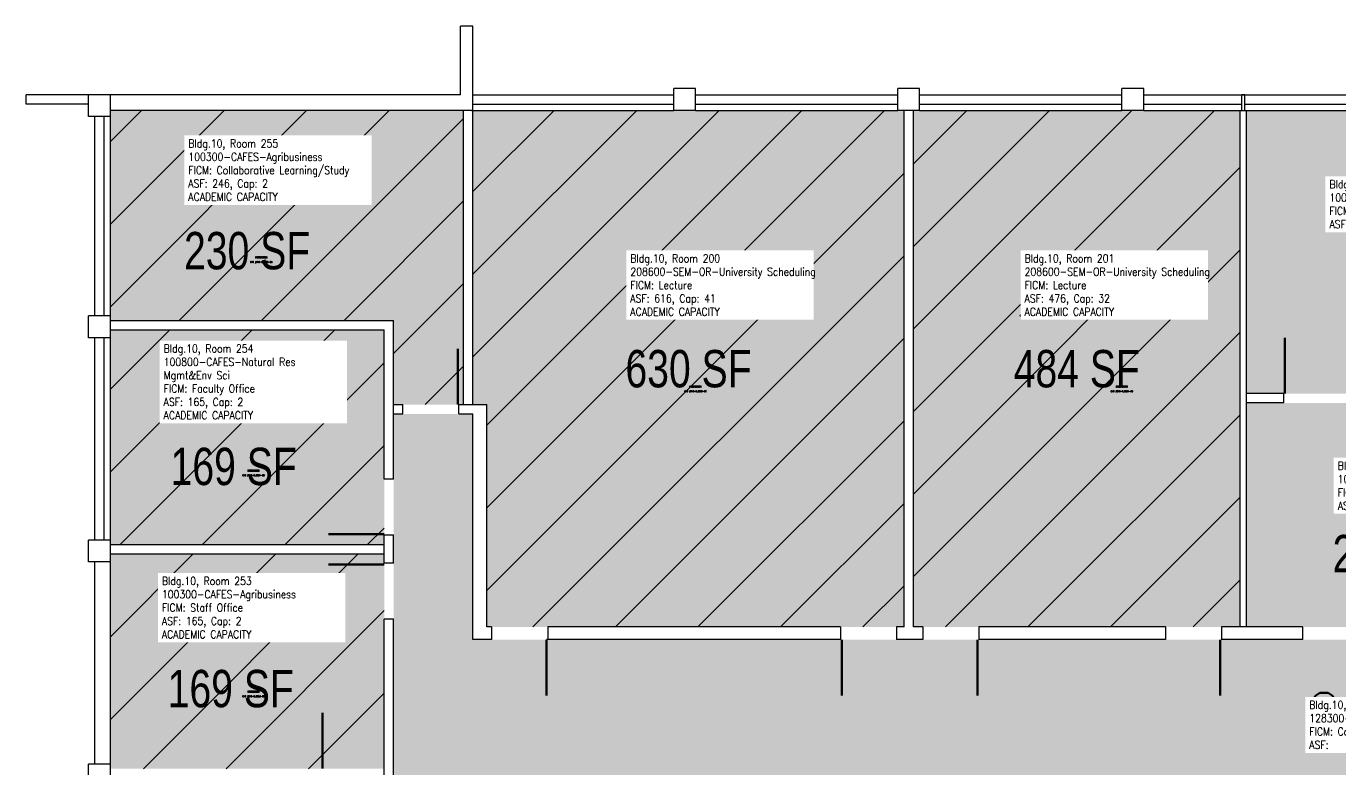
# Model space of a CAD drawing. Header units: inches. Extents: x -43 to 2568, y -133 to 3961.
# Drawn here: x -39 to 805, y 3483 to 3961 of the extents above; entities that cross this region are included whole.
import ezdxf
from ezdxf.enums import TextEntityAlignment as Align

# ---------------------------------------------------------------- set-up
doc = ezdxf.new("R2010")
doc.units = ezdxf.units.IN
doc.header["$LTSCALE"] = 0.25
doc.header["$MEASUREMENT"] = 0
for name, color, linetype in [('A-DOOR', 2, 'CONTINUOUS'), ('A-GLAZ', 1, 'CONTINUOUS'), ('A-GLAZ-SILL', 2, 'CONTINUOUS'), ('A-IDEN-CNUM', 7, 'CONTINUOUS'), ('A-IDEN-RNUM', 7, 'CONTINUOUS'), ('A-IDEN-SNUM', 4, 'CONTINUOUS'), ('A-IDEN-VNUM', 4, 'CONTINUOUS'), ('A-WALL', 5, 'CONTINUOUS'), ('AREA-TEXT', 3, 'CONTINUOUS'), ('Rooms-Capacity', 4, 'CONTINUOUS'), ('Rooms-Category-Color', 7, 'CONTINUOUS'), ('Rooms-College-Color', 7, 'CONTINUOUS'), ('Rooms-Department-Color', 7, 'CONTINUOUS'), ('Rooms-Division-Color', 7, 'CONTINUOUS'), ('Rooms-Information', 7, 'CONTINUOUS')]:
    doc.layers.add(name, color=color, linetype=linetype)
doc.styles.add('AREA', font='arial.ttf', dxfattribs={"width": 0.75, "height": 24})
doc.styles.add('ROOMSNUMBER', font='txt.shx', dxfattribs={"height": 0.03})
doc.styles.add('ROOMVNUMBER', font='simplex.shx', dxfattribs={"width": 0.85})

msp = doc.modelspace()

# ---------------------------------------------------------------- hatches: boundary and pattern name
at = {"layer": 'Rooms-Capacity'}
h = msp.add_hatch(dxfattribs=at)
h.set_pattern_fill('ANSI31', color=256, scale=300, style=0)
h.paths.add_polyline_path([(197, 3771.46), (197, 3717.46), (242.04, 3717.46), (242.04, 3906.5), (15.02, 3906.5), (15.02, 3902.5), (15.02, 3774.42), (15.02, 3771.46)])
h = msp.add_hatch(dxfattribs=at)
h.set_pattern_fill('ANSI31', color=256, scale=300, style=0)
h.paths.add_polyline_path([(248.04, 3717.46), (257, 3717.46), (257, 3574.54), (525.04, 3574.54), (525.04, 3906.5), (521.04, 3906.5), (391.04, 3906.5), (377.04, 3906.5), (248.04, 3906.5)])
h = msp.add_hatch(dxfattribs=at)
h.set_pattern_fill('ANSI31', color=256, scale=300, style=0)
h.paths.add_polyline_path([(741.05, 3906.5), (679.04, 3906.5), (665.04, 3906.5), (535.04, 3906.5), (531.04, 3906.5), (531.04, 3574.54), (741.05, 3574.54)])
h = msp.add_hatch(dxfattribs=at)
h.set_pattern_fill('ANSI31', color=256, scale=300, style=0)
h.paths.add_polyline_path([(191, 3627.46), (191, 3765.46), (15.02, 3765.46), (15.02, 3760.42), (15.02, 3630.42), (15.02, 3627.46)])
h = msp.add_hatch(dxfattribs=at)
h.set_pattern_fill('ANSI31', color=256, scale=300, style=0)
h.paths.add_polyline_path([(191, 3483.46), (191, 3621.46), (15.02, 3621.46), (15.02, 3616.42), (15.02, 3486.42), (15.02, 3483.46)])
at = {"layer": 'Rooms-Category-Color', "true_color": 0xffe090}
msp.add_hatch(color=41, dxfattribs=at).paths.add_polyline_path([(197, 3771.46), (197, 3717.46), (242.04, 3717.46), (242.04, 3906.5), (15.02, 3906.5), (15.02, 3902.5), (15.02, 3774.42), (15.02, 3771.46)])
at = {"layer": 'Rooms-Category-Color', "true_color": 0xffff64}
for points in [[(248.04, 3717.46), (257, 3717.46), (257, 3574.54), (525.04, 3574.54), (525.04, 3906.5), (521.04, 3906.5), (391.04, 3906.5), (377.04, 3906.5), (248.04, 3906.5)], [(741.05, 3906.5), (679.04, 3906.5), (665.04, 3906.5), (535.04, 3906.5), (531.04, 3906.5), (531.04, 3574.54), (741.05, 3574.54)]]:
    msp.add_hatch(color=51, dxfattribs=at).paths.add_polyline_path(points)
at = {"layer": 'Rooms-Category-Color', "true_color": 0xe3f498}
for points in [[(745.04, 3724.54), (945.05, 3724.54), (945.05, 3846.5), (1029.05, 3846.5), (1029.05, 3906.5), (967.04, 3906.5), (953.04, 3906.5), (823.04, 3906.5), (809.04, 3906.5), (745.04, 3906.5)], [(945.05, 3718.54), (805.04, 3718.54), (769.04, 3718.54), (745.04, 3718.54), (745.04, 3574.54), (945.05, 3574.54)]]:
    msp.add_hatch(color=61, dxfattribs=at).paths.add_polyline_path(points)
at = {"layer": 'Rooms-Category-Color', "true_color": 0xfa9ba3}
for points in [[(191, 3627.46), (191, 3765.46), (15.02, 3765.46), (15.02, 3760.42), (15.02, 3630.42), (15.02, 3627.46)], [(191, 3483.46), (191, 3621.46), (15.02, 3621.46), (15.02, 3616.42), (15.02, 3486.42), (15.02, 3483.46)]]:
    msp.add_hatch(color=241, dxfattribs=at).paths.add_polyline_path(points)
at = {"layer": 'Rooms-Category-Color', "true_color": 0xadadad}
msp.add_hatch(color=253, dxfattribs=at).paths.add_polyline_path([(313, 1578.49), (313, 1957.49), (313, 2642.54), (313, 3298.54), (333, 3298.54), (333, 3434.5), (449, 3434.5), (525, 3434.5), (766, 3434.5), (1809, 3434.5), (1809, 3440.5), (1825.01, 3440.5), (1825.01, 3434.5), (2098.16, 3434.5), (2098.16, 3446.5), (2332.2, 3446.5), (2332.2, 3566.5), (1417.04, 3566.5), (1417.04, 3588.5), (1395.04, 3588.5), (1395.04, 3566.5), (1160.08, 3566.5), (693.04, 3566.5), (248.04, 3566.5), (248.04, 3711.46), (197, 3711.46), (197, 3042.51), (183, 3042.51), (183, 3020.5), (197, 3020.5), (197, 2774.46), (197, 2774.46), (197, 2465.59), (197, 2321.74), (197, 2177.59), (197, 2033.59), (197, 1926.34), (197, 1308.49), (197, 865.24), (197, 720.52), (197, 575.77), (197, 432.49), (197, 289.24), (197, 151), (197, 83.02), (197, 6), (313, 6), (313, 738.49)])
at = {"layer": 'Rooms-College-Color', "true_color": 0xe3c5e1}
for points in [[(197, 3771.46), (197, 3717.46), (242.04, 3717.46), (242.04, 3906.5), (15.02, 3906.5), (15.02, 3902.5), (15.02, 3774.42), (15.02, 3771.46)], [(745.04, 3724.54), (945.05, 3724.54), (945.05, 3846.5), (1029.05, 3846.5), (1029.05, 3906.5), (967.04, 3906.5), (953.04, 3906.5), (823.04, 3906.5), (809.04, 3906.5), (745.04, 3906.5)], [(191, 3627.46), (191, 3765.46), (15.02, 3765.46), (15.02, 3760.42), (15.02, 3630.42), (15.02, 3627.46)], [(945.05, 3718.54), (805.04, 3718.54), (769.04, 3718.54), (745.04, 3718.54), (745.04, 3574.54), (945.05, 3574.54)], [(191, 3483.46), (191, 3621.46), (15.02, 3621.46), (15.02, 3616.42), (15.02, 3486.42), (15.02, 3483.46)]]:
    msp.add_hatch(color=254, dxfattribs=at).paths.add_polyline_path(points)
at = {"layer": 'Rooms-College-Color', "true_color": 0xffff64}
for points in [[(248.04, 3717.46), (257, 3717.46), (257, 3574.54), (525.04, 3574.54), (525.04, 3906.5), (521.04, 3906.5), (391.04, 3906.5), (377.04, 3906.5), (248.04, 3906.5)], [(741.05, 3906.5), (679.04, 3906.5), (665.04, 3906.5), (535.04, 3906.5), (531.04, 3906.5), (531.04, 3574.54), (741.05, 3574.54)]]:
    msp.add_hatch(color=51, dxfattribs=at).paths.add_polyline_path(points)
at = {"layer": 'Rooms-College-Color', "true_color": 0xadadad}
msp.add_hatch(color=253, dxfattribs=at).paths.add_polyline_path([(313, 1578.49), (313, 1957.49), (313, 2642.54), (313, 3298.54), (333, 3298.54), (333, 3434.5), (449, 3434.5), (525, 3434.5), (766, 3434.5), (1809, 3434.5), (1809, 3440.5), (1825.01, 3440.5), (1825.01, 3434.5), (2098.16, 3434.5), (2098.16, 3446.5), (2332.2, 3446.5), (2332.2, 3566.5), (1417.04, 3566.5), (1417.04, 3588.5), (1395.04, 3588.5), (1395.04, 3566.5), (1160.08, 3566.5), (693.04, 3566.5), (248.04, 3566.5), (248.04, 3711.46), (197, 3711.46), (197, 3042.51), (183, 3042.51), (183, 3020.5), (197, 3020.5), (197, 2774.46), (197, 2774.46), (197, 2465.59), (197, 2321.74), (197, 2177.59), (197, 2033.59), (197, 1926.34), (197, 1308.49), (197, 865.24), (197, 720.52), (197, 575.77), (197, 432.49), (197, 289.24), (197, 151), (197, 83.02), (197, 6), (313, 6), (313, 738.49)])
at = {"layer": 'Rooms-Department-Color', "true_color": 0xe3c5e1}
for points in [[(197, 3771.46), (197, 3717.46), (242.04, 3717.46), (242.04, 3906.5), (15.02, 3906.5), (15.02, 3902.5), (15.02, 3774.42), (15.02, 3771.46)], [(745.04, 3724.54), (945.05, 3724.54), (945.05, 3846.5), (1029.05, 3846.5), (1029.05, 3906.5), (967.04, 3906.5), (953.04, 3906.5), (823.04, 3906.5), (809.04, 3906.5), (745.04, 3906.5)], [(191, 3627.46), (191, 3765.46), (15.02, 3765.46), (15.02, 3760.42), (15.02, 3630.42), (15.02, 3627.46)], [(945.05, 3718.54), (805.04, 3718.54), (769.04, 3718.54), (745.04, 3718.54), (745.04, 3574.54), (945.05, 3574.54)], [(191, 3483.46), (191, 3621.46), (15.02, 3621.46), (15.02, 3616.42), (15.02, 3486.42), (15.02, 3483.46)]]:
    msp.add_hatch(color=254, dxfattribs=at).paths.add_polyline_path(points)
at = {"layer": 'Rooms-Department-Color', "true_color": 0x003fff}
for points in [[(248.04, 3717.46), (257, 3717.46), (257, 3574.54), (525.04, 3574.54), (525.04, 3906.5), (521.04, 3906.5), (391.04, 3906.5), (377.04, 3906.5), (248.04, 3906.5)], [(741.05, 3906.5), (679.04, 3906.5), (665.04, 3906.5), (535.04, 3906.5), (531.04, 3906.5), (531.04, 3574.54), (741.05, 3574.54)]]:
    msp.add_hatch(color=160, dxfattribs=at).paths.add_polyline_path(points)
at = {"layer": 'Rooms-Department-Color', "true_color": 0xacacac}
msp.add_hatch(color=253, dxfattribs=at).paths.add_polyline_path([(313, 1578.49), (313, 1957.49), (313, 2642.54), (313, 3298.54), (333, 3298.54), (333, 3434.5), (449, 3434.5), (525, 3434.5), (766, 3434.5), (1809, 3434.5), (1809, 3440.5), (1825.01, 3440.5), (1825.01, 3434.5), (2098.16, 3434.5), (2098.16, 3446.5), (2332.2, 3446.5), (2332.2, 3566.5), (1417.04, 3566.5), (1417.04, 3588.5), (1395.04, 3588.5), (1395.04, 3566.5), (1160.08, 3566.5), (693.04, 3566.5), (248.04, 3566.5), (248.04, 3711.46), (197, 3711.46), (197, 3042.51), (183, 3042.51), (183, 3020.5), (197, 3020.5), (197, 2774.46), (197, 2774.46), (197, 2465.59), (197, 2321.74), (197, 2177.59), (197, 2033.59), (197, 1926.34), (197, 1308.49), (197, 865.24), (197, 720.52), (197, 575.77), (197, 432.49), (197, 289.24), (197, 151), (197, 83.02), (197, 6), (313, 6), (313, 738.49)])
at = {"layer": 'Rooms-Division-Color', "true_color": 0xe3c5e1}
for points in [[(197, 3771.46), (197, 3717.46), (242.04, 3717.46), (242.04, 3906.5), (15.02, 3906.5), (15.02, 3902.5), (15.02, 3774.42), (15.02, 3771.46)], [(745.04, 3724.54), (945.05, 3724.54), (945.05, 3846.5), (1029.05, 3846.5), (1029.05, 3906.5), (967.04, 3906.5), (953.04, 3906.5), (823.04, 3906.5), (809.04, 3906.5), (745.04, 3906.5)], [(191, 3627.46), (191, 3765.46), (15.02, 3765.46), (15.02, 3760.42), (15.02, 3630.42), (15.02, 3627.46)], [(945.05, 3718.54), (805.04, 3718.54), (769.04, 3718.54), (745.04, 3718.54), (745.04, 3574.54), (945.05, 3574.54)], [(191, 3483.46), (191, 3621.46), (15.02, 3621.46), (15.02, 3616.42), (15.02, 3486.42), (15.02, 3483.46)]]:
    msp.add_hatch(color=254, dxfattribs=at).paths.add_polyline_path(points)
at = {"layer": 'Rooms-Division-Color', "true_color": 0x003fff}
for points in [[(248.04, 3717.46), (257, 3717.46), (257, 3574.54), (525.04, 3574.54), (525.04, 3906.5), (521.04, 3906.5), (391.04, 3906.5), (377.04, 3906.5), (248.04, 3906.5)], [(741.05, 3906.5), (679.04, 3906.5), (665.04, 3906.5), (535.04, 3906.5), (531.04, 3906.5), (531.04, 3574.54), (741.05, 3574.54)]]:
    msp.add_hatch(color=160, dxfattribs=at).paths.add_polyline_path(points)
at = {"layer": 'Rooms-Division-Color', "true_color": 0xadadad}
msp.add_hatch(color=253, dxfattribs=at).paths.add_polyline_path([(313, 1578.49), (313, 1957.49), (313, 2642.54), (313, 3298.54), (333, 3298.54), (333, 3434.5), (449, 3434.5), (525, 3434.5), (766, 3434.5), (1809, 3434.5), (1809, 3440.5), (1825.01, 3440.5), (1825.01, 3434.5), (2098.16, 3434.5), (2098.16, 3446.5), (2332.2, 3446.5), (2332.2, 3566.5), (1417.04, 3566.5), (1417.04, 3588.5), (1395.04, 3588.5), (1395.04, 3566.5), (1160.08, 3566.5), (693.04, 3566.5), (248.04, 3566.5), (248.04, 3711.46), (197, 3711.46), (197, 3042.51), (183, 3042.51), (183, 3020.5), (197, 3020.5), (197, 2774.46), (197, 2774.46), (197, 2465.59), (197, 2321.74), (197, 2177.59), (197, 2033.59), (197, 1926.34), (197, 1308.49), (197, 865.24), (197, 720.52), (197, 575.77), (197, 432.49), (197, 289.24), (197, 151), (197, 83.02), (197, 6), (313, 6), (313, 738.49)])

# ---------------------------------------------------------------- linework, layer by layer
at = {"layer": 'A-DOOR'}
for points in [[(769.79, 3724.54, 1.5, 1.5, 0), (769.79, 3760.54, 0, 0, 0), (769.04, 3760.54, 0, 0, -0.414214), (805.04, 3724.54, 0, 0, -0.414214)], [(238.25, 3717.46, 1.5, 1.5, 0), (238.25, 3753.46, 0, 0, 0), (239, 3753.46, 0, 0, 0.414214), (203, 3717.46, 0, 0, 0.414214)], [(191, 3634.21, 1.5, 1.5, 0), (155, 3634.21, 0, 0, 0), (155, 3633.46, 0, 0, -0.414214), (191, 3669.46, 0, 0, -0.414214)], [(191, 3614.71, 1.5, 1.5, 0), (155, 3614.71, 0, 0, 0), (155, 3615.46, 0, 0, 0.414214), (191, 3579.46, 0, 0, 0.414214)], [(295.29, 3566.5, 1.5, 1.5, 0), (295.29, 3530.5, 0, 0, 0), (296.04, 3530.5, 0, 0, -0.414214), (260.04, 3566.5, 0, 0, -0.414214)], [(484.99, 3566.5, 1.5, 1.5, 0), (484.99, 3530.5, 0, 0, 0), (484.24, 3530.5, 0, 0, 0.414214), (520.24, 3566.5, 0, 0, 0.414214)], [(572.29, 3566.5, 1.5, 1.5, 0), (572.29, 3530.5, 0, 0, 0), (573.04, 3530.5, 0, 0, -0.414214), (537.04, 3566.5, 0, 0, -0.414214)], [(728.29, 3566.5, 1.5, 1.5, 0), (728.29, 3530.5, 0, 0, 0), (729.04, 3530.5, 0, 0, -0.414214), (693.04, 3566.5, 0, 0, -0.414214)], [(816.29, 3566.5, 1.5, 1.5, 0), (816.29, 3530.5, 0, 0, 0), (817.04, 3530.5, 0, 0, -0.414214), (781.04, 3566.5, 0, 0, -0.414214)], [(151.25, 3483.46, 1.5, 1.5, 0), (151.25, 3519.46, 0, 0, 0), (152, 3519.46, 0, 0, 0.414214), (116, 3483.46, 0, 0, 0.414214)]]:
    msp.add_lwpolyline(points, format="xyseb", dxfattribs=at)
at = {"layer": 'A-GLAZ'}
for p, q in [((248.04, 3910.5), (377.04, 3910.5)), ((391.04, 3910.5), (521.04, 3910.5)), ((535.04, 3910.5), (665.04, 3910.5)), ((679.04, 3910.5), (742.08, 3910.5)), ((744, 3910.5), (809.04, 3910.5)), ((11.02, 3774.42), (11.02, 3902.5)), ((11.02, 3630.42), (11.02, 3760.42))]:
    msp.add_line(p, q, dxfattribs=at)
at = {"layer": 'A-GLAZ-SILL'}
for p, q in [((248.04, 3916.5), (377.04, 3916.5)), ((391.04, 3916.5), (521.04, 3916.5)), ((535.04, 3916.5), (665.04, 3916.5)), ((679.04, 3916.5), (809.04, 3916.5)), ((5.02, 3774.42), (5.02, 3902.5)), ((15.02, 3774.42), (15.02, 3904.42)), ((247.04, 3906.5), (377.04, 3906.5)), ((391.04, 3906.5), (521.04, 3906.5)), ((535.04, 3906.5), (665.04, 3906.5)), ((679.04, 3906.5), (809.04, 3906.5)), ((5.02, 3630.42), (5.02, 3760.42)), ((15.02, 3630.42), (15.02, 3760.42))]:
    msp.add_line(p, q, dxfattribs=at)
at = {"layer": 'A-WALL'}
for p, q in [((248.04, 3960.54), (240, 3960.54)), ((240, 3916.5), (240, 3960.54)), ((248.04, 3906.5), (248.04, 3960.54)), ((15.02, 3916.5), (-39.02, 3916.5)), ((-39.02, 3910.5), (-39.02, 3916.5)), ((1.02, 3902.5), (1.02, 3916.5)), ((240, 3916.5), (15.02, 3916.5)), ((15.02, 3902.5), (15.02, 3916.5)), ((391.04, 3920.5), (377.04, 3920.5)), ((377.04, 3906.5), (377.04, 3920.5)), ((391.04, 3906.5), (391.04, 3920.5)), ((535.04, 3920.5), (521.04, 3920.5)), ((521.04, 3906.5), (521.04, 3920.5)), ((535.04, 3906.5), (535.04, 3920.5)), ((679.04, 3920.5), (665.04, 3920.5)), ((665.04, 3906.5), (665.04, 3920.5)), ((679.04, 3906.5), (679.04, 3920.5)), ((742.08, 3906.5), (742.08, 3916.5)), ((744, 3916.5), (742.08, 3916.5)), ((744, 3906.5), (744, 3916.5)), ((1.02, 3910.5), (-39.02, 3910.5)), ((15.02, 3902.5), (1.02, 3902.5)), ((248.04, 3906.5), (15.02, 3906.5)), ((242.04, 3717.46), (242.04, 3906.5)), ((248.04, 3717.46), (248.04, 3906.5)), ((391.04, 3906.5), (377.04, 3906.5)), ((535.04, 3906.5), (521.04, 3906.5)), ((525.04, 3574.54), (525.04, 3906.5)), ((531.04, 3574.54), (531.04, 3906.5)), ((679.04, 3906.5), (665.04, 3906.5)), ((741.05, 3574.54), (741.05, 3906.5)), ((741.05, 3906.5), (745.04, 3906.5)), ((745.04, 3574.54), (745.04, 3906.5)), ((15.02, 3774.42), (1.02, 3774.42)), ((1.02, 3760.42), (1.02, 3774.42)), ((15.02, 3760.42), (15.02, 3774.42)), ((15.02, 3771.46), (197, 3771.46)), ((15.02, 3765.46), (191, 3765.46)), ((191, 3669.46), (191, 3765.46)), ((197, 3669.46), (197, 3771.46)), ((15.02, 3760.42), (1.02, 3760.42)), ((769.04, 3724.54), (745.04, 3724.54)), ((769.04, 3718.54), (769.04, 3724.54)), ((197, 3717.46), (203, 3717.46)), ((203, 3711.46), (203, 3717.46)), ((239, 3711.46), (239, 3717.46)), ((239, 3717.46), (257, 3717.46)), ((257, 3574.54), (257, 3717.46)), ((769.04, 3718.54), (745.04, 3718.54)), ((197, 3711.46), (203, 3711.46)), ((239, 3711.46), (248.04, 3711.46)), ((248.04, 3566.5), (248.04, 3711.46)), ((197, 3669.46), (191, 3669.46)), ((15.02, 3630.42), (1.02, 3630.42)), ((1.02, 3616.42), (1.02, 3630.42)), ((15.02, 3616.42), (15.02, 3630.42)), ((197, 3633.46), (191, 3633.46)), ((191, 3615.46), (191, 3633.46)), ((197, 3615.46), (197, 3633.46)), ((15.02, 3627.46), (191, 3627.46)), ((15.02, 3621.46), (191, 3621.46)), ((15.02, 3616.42), (1.02, 3616.42)), ((5.02, 3486.42), (5.02, 3616.42)), ((15.02, 3486.42), (15.02, 3616.42)), ((197, 3615.46), (191, 3615.46)), ((197, 3579.46), (191, 3579.46)), ((191, 3472.21), (191, 3579.46)), ((197, 3472.21), (197, 3579.46)), ((260.04, 3574.54), (257, 3574.54)), ((260.04, 3574.54), (260.04, 3566.5)), ((296.04, 3574.54), (296.04, 3566.5)), ((484.24, 3574.54), (296.04, 3574.54)), ((484.24, 3574.54), (484.24, 3566.5)), ((525.04, 3574.54), (520.24, 3574.54)), ((520.24, 3574.54), (520.24, 3566.5)), ((537.04, 3574.54), (531.04, 3574.54)), ((537.04, 3574.54), (537.04, 3566.5)), ((573.04, 3574.54), (573.04, 3566.5)), ((693.04, 3574.54), (573.04, 3574.54)), ((693.04, 3574.54), (693.04, 3566.5)), ((729.04, 3574.54), (729.04, 3566.5)), ((781.04, 3574.54), (729.04, 3574.54)), ((781.04, 3574.54), (781.04, 3566.5)), ((260.04, 3566.5), (248.04, 3566.5)), ((484.24, 3566.5), (295.29, 3566.5)), ((537.04, 3566.5), (520.24, 3566.5)), ((693.04, 3566.5), (573.04, 3566.5)), ((781.04, 3566.5), (729.04, 3566.5)), ((15.02, 3486.42), (1.02, 3486.42)), ((1.02, 3472.42), (1.02, 3486.42)), ((15.02, 3472.42), (15.02, 3486.42))]:
    msp.add_line(p, q, dxfattribs=at)

# ---------------------------------------------------------------- texts
at = {"layer": 'A-IDEN-CNUM', "style": 'ROOMSNUMBER', "width": 0.85}
for s, p in [('CAD #010-0_0255-00', (112, 3809)), ('CAD #010-0_0200-00', (391, 3726)), ('CAD #010-0_0201-00', (665, 3726)), ('CAD #010-0_0254-00', (107, 3672)), ('CAD #010-0_0253-00', (107, 3530))]:
    msp.add_text(s, height=1, dxfattribs=at).set_placement(p, align=Align.MIDDLE_CENTER)
at = {"layer": 'A-IDEN-RNUM', "style": 'ROOMSNUMBER', "width": 0.85}
for s, p in [('0255-00', (112, 3812)), ('0200-00', (391, 3729)), ('0201-00', (665, 3729)), ('0254-00', (107, 3675)), ('0253-00', (107, 3533))]:
    msp.add_text(s, height=1, dxfattribs=at).set_placement(p, align=Align.MIDDLE_CENTER)
at = {"layer": 'A-IDEN-SNUM', "style": 'ROOMSNUMBER', "width": 0.85}
for s, p in [('0100025500', (112, 3812)), ('0100020000', (391, 3729)), ('0100020100', (665, 3729)), ('0100025400', (107, 3675)), ('0100025300', (107, 3533))]:
    msp.add_text(s, height=1, dxfattribs=at).set_placement(p, align=Align.MIDDLE_CENTER)
at = {"layer": 'A-IDEN-VNUM', "style": 'ROOMVNUMBER', "width": 0.85}
for s, p in [('255', (104.5, 3866.36)), ('200', (388.52, 3792.51)), ('201', (635.29, 3792.51)), ('254', (89.36, 3725.99)), ('253', (87.49, 3585.24)), ('C201', (833.55, 3514.22))]:
    msp.add_text(s, height=36, dxfattribs=at).set_placement(p, align=Align.MIDDLE_CENTER)
at = {"layer": 'AREA-TEXT', "style": 'AREA', "width": 0.75}
for s, p in [('230 SF', (102.9, 3816.36)), ('630 SF', (386.54, 3740.52)), ('484 SF', (636.04, 3740.52)), ('169 SF', (94.26, 3677.72)), ('200 SF', (840.99, 3621.68)), ('169 SF', (92.38, 3534.97))]:
    msp.add_text(s, height=24, dxfattribs=at).set_placement(p, align=Align.MIDDLE_CENTER)

# ---------------------------------------------------------------- next in the draw order: texts
at = {"layer": 'Rooms-Information', "width": 115.2, "attachment_point": 7, "style": 'ROOMVNUMBER', "bg_fill": 3, "box_fill_scale": 1.5, "bg_fill_color": 256, "bg_fill_true_color": 13158600, "bg_fill_transparency": 0}
for s, insert, char_height in [('Bldg.10, Room 255^M^J100300-CAFES-Agribusiness^M^JFICM: Collaborative Learning/Study^M^JASF: 246, Cap: 2^M^JACADEMIC CAPACITY', (65.15, 3848.36), 5.14286), ('Bldg.10, Room 202A^M^J100300-CAFES-Agribusiness^M^JFICM: Special Instruction^M^JASF: 287', (798.4, 3830.73), 5.1429), ('Bldg.10, Room 200^M^J208600-SEM-OR-University Scheduling^M^JFICM: Lecture^M^JASF: 616, Cap: 41^M^JACADEMIC CAPACITY', (349.18, 3774.51), 5.14286), ('Bldg.10, Room 201^M^J208600-SEM-OR-University Scheduling^M^JFICM: Lecture^M^JASF: 476, Cap: 32^M^JACADEMIC CAPACITY', (602.5, 3774.51), 5.14286), ('Bldg.10, Room 254^M^J100800-CAFES-Natural Res Mgmt&Env Sci^M^JFICM: Faculty Office^M^JASF: 165, Cap: 2^M^JACADEMIC CAPACITY', (49.29, 3707.99), 5.14286), ('Bldg.10, Room 202^M^J100300-CAFES-Agribusiness^M^JFICM: Special Instruction^M^JASF: 200', (803.73, 3649.86), 5.1429), ('Bldg.10, Room 253^M^J100300-CAFES-Agribusiness^M^JFICM: Staff Office^M^JASF: 165, Cap: 2^M^JACADEMIC CAPACITY', (48.15, 3567.24), 5.14286), ('Bldg.10, Room C201^M^J128300-FacMgmt-Custodial Services^M^JFICM: Corridor / Circulation^M^JASF: ', (785.47, 3496.22), 5.1429)]:
    msp.add_mtext(s, dxfattribs=dict(at, insert=insert, char_height=char_height))

doc.saveas('drawing.dxf')
